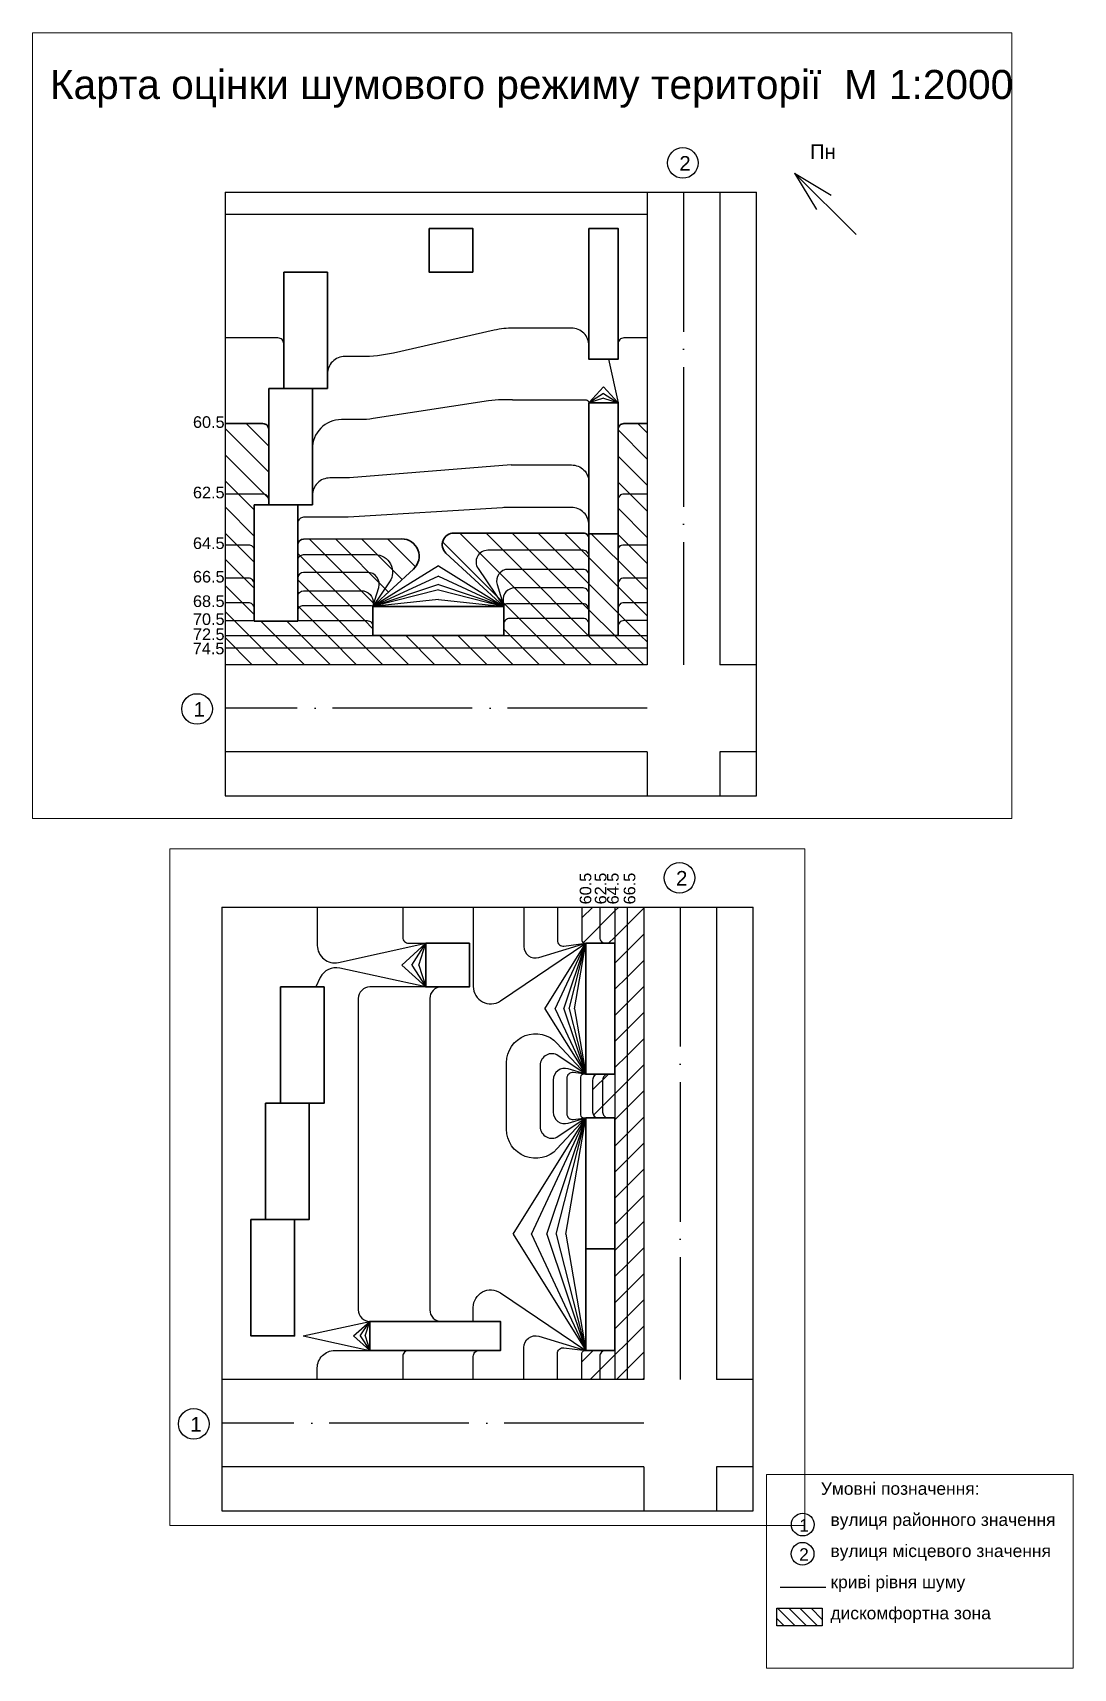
# Paper-space layout 'ШУМ' of a CAD drawing. Header units: millimetres. Extents: x 27 to 206, y 6 to 288.
# The model-space entities are those that its viewports show. They can reach past a viewport. Long polylines and large blocks are cut down to what shows.
import ezdxf

# ---------------------------------------------------------------- set-up
doc = ezdxf.new("R2010")
doc.units = ezdxf.units.MM
doc.linetypes.add('ACAD_ISO04W100', pattern=[30, 24, -3, 0, -3])
for name, color, linetype in [('ВДМ', 7, 'Continuous'), ('шум1', 11, 'Continuous'), ('шум2', 72, 'Continuous'), ('шум3', 50, 'Continuous')]:
    doc.layers.add(name, color=color, linetype=linetype)
doc.styles.get("Standard").update_dxf_attribs({"font": 'arial.ttf'})

msp = doc.modelspace()

# ---------------------------------------------------------------- hatches: boundary and pattern name
at = {"layer": 'шум3'}
h = msp.add_hatch(dxfattribs=at)
h.set_pattern_fill('ANSI31', color=256)
h.paths.add_polyline_path([(65919.205, 79680.224), (65916.121, 79680.224), (65916.121, 79674.491, 0.4520946), (65916.685, 79673.995), (65916.777, 79673.991), (65920.205, 79673.991, -0.4142136), (65919.205, 79674.991)])
h.paths.add_polyline_path([(65921.805, 79680.224), (65919.205, 79680.224), (65919.205, 79674.991, 0.4142136), (65920.205, 79673.991), (65920.931, 79673.991), (65921.805, 79673.991)])
h = msp.add_hatch(dxfattribs=at)
h.set_pattern_fill('ANSI31', color=256)
h.paths.add_polyline_path([(65923.913, 79680.224), (65921.805, 79680.224), (65921.805, 79598.991), (65923.913, 79598.991)])
h = msp.add_hatch(dxfattribs=at)
h.set_pattern_fill('ANSI31', color=256)
h.paths.add_polyline_path([(65926.777, 79680.224), (65923.913, 79680.224), (65923.913, 79598.991), (65926.777, 79598.991)])
h = msp.add_hatch(dxfattribs=at)
h.set_pattern_fill('ANSI31', color=256)
h.paths.add_polyline_path([(65919.694, 79650.491, -0.4142136), (65920.694, 79651.491), (65918.968, 79651.491, 0.4142136), (65917.968, 79650.491), (65917.968, 79644.991, 0.4142136), (65918.968, 79643.991), (65919.277, 79643.991), (65920.694, 79643.991, -0.4142136), (65919.694, 79644.991)])
h.paths.add_polyline_path([(65921.805, 79651.491), (65920.694, 79651.491, 0.4142136), (65919.694, 79650.491), (65919.694, 79644.991, 0.4142136), (65920.694, 79643.991), (65921.208, 79643.991), (65921.805, 79643.991)])
h = msp.add_hatch(dxfattribs=at)
h.set_pattern_fill('ANSI31', color=256)
h.paths.add_polyline_path([(65921.805, 79603.991), (65920.205, 79603.991, 0.4142136), (65919.205, 79602.991), (65919.205, 79598.991), (65921.805, 79598.991)])
h.paths.add_polyline_path([(65919.205, 79602.991, -0.4142136), (65920.205, 79603.991), (65916.777, 79603.991), (65916.621, 79603.991, 0.4142136), (65916.121, 79603.491), (65916.121, 79598.991), (65919.205, 79598.991)])
h = msp.add_hatch(dxfattribs=at)
h.set_pattern_fill('ANSI31', color=256, angle=90)
h.set_pattern_definition([(135, (-0.201, 14.7662), (-2.24506403, -2.24506403), [])])
h.paths.add_polyline_path([(66391.936, 79533.494), (66391.936, 79526.399), (66410.228, 79526.399), (66410.228, 79533.494)])
h = msp.add_hatch(dxfattribs=at)
h.set_pattern_fill('ANSI31', color=256, angle=90)
h.paths.add_polyline_path([(66240.391, 79462.659, 0.4142136), (66239.391, 79463.659), (66232.891, 79463.659), (66232.891, 79451.548), (66239.391, 79451.548, -0.4142136), (66240.391, 79450.548)])
h.paths.add_polyline_path([(66237.891, 79449.712), (66240.391, 79449.712), (66240.391, 79450.548, 0.4142136), (66239.391, 79451.548), (66232.891, 79451.548), (66232.891, 79442.841), (66236.891, 79442.841, -0.4142136), (66237.891, 79441.841)])
h.paths.add_polyline_path([(66237.891, 79441.841, 0.4142136), (66236.891, 79442.841), (66232.891, 79442.841), (66232.891, 79437.075), (66236.891, 79437.075, -0.4142136), (66237.891, 79436.075)])
h.paths.add_polyline_path([(66237.891, 79436.075, 0.4142136), (66236.891, 79437.075), (66232.891, 79437.075), (66232.891, 79432.868), (66236.891, 79432.868, -0.4142136), (66237.891, 79431.868)])
h.paths.add_polyline_path([(66237.891, 79431.868, 0.4142136), (66236.891, 79432.868), (66232.891, 79432.868), (66232.891, 79429.784), (66237.891, 79429.784)])
h.paths.add_polyline_path([(66258.314, 79428.784, 0.4142136), (66257.314, 79429.784), (66245.391, 79429.784), (66245.391, 79429.712), (66237.891, 79429.712), (66237.891, 79429.784), (66232.891, 79429.784), (66232.891, 79427.185), (66258.314, 79427.185)])
h = msp.add_hatch(dxfattribs=at)
h.set_pattern_fill('ANSI31', color=256, angle=90)
h.paths.add_polyline_path([(66305.471, 79463.659), (66301.471, 79463.659, 0.4142136), (66300.471, 79462.659), (66300.471, 79460.985), (66300.471, 79450.548, -0.4142136), (66301.471, 79451.548), (66305.471, 79451.548)])
h.paths.add_polyline_path([(66305.471, 79451.548), (66301.471, 79451.548, 0.4142136), (66300.471, 79450.548), (66300.471, 79444.712), (66300.471, 79441.841, -0.4142136), (66301.471, 79442.841), (66305.471, 79442.841)])
h.paths.add_polyline_path([(66305.471, 79442.841), (66301.471, 79442.841, 0.4142137), (66300.471, 79441.841), (66300.471, 79436.075, -0.4142137), (66301.471, 79437.075), (66305.471, 79437.075)], flags=17)
h.paths.add_polyline_path([(66305.471, 79437.075), (66301.471, 79437.075, 0.4142143), (66300.471, 79436.075), (66300.471, 79431.863, -0.4156732), (66301.471, 79432.868), (66305.471, 79432.868)], flags=17)
h.paths.add_polyline_path([(66301.471, 79437.075), (66305.471, 79437.075), (66305.471, 79429.784), (66301.471, 79429.784, 0.4142136), (66300.471, 79428.784), (66300.471, 79427.212), (66295.471, 79427.212), (66295.471, 79444.712), (66300.471, 79444.712), (66300.471, 79436.075, -0.4142136)])
h.paths.add_polyline_path([(66305.471, 79429.784), (66301.471, 79429.784, 0.4142136), (66300.471, 79428.784), (66300.471, 79427.185), (66305.471, 79427.185)])
h = msp.add_hatch(dxfattribs=at)
h.set_pattern_fill('ANSI31', color=256, angle=90)
h.paths.add_polyline_path([(66305.471, 79425.076), (66232.891, 79425.076), (66232.891, 79422.212), (66305.471, 79422.212)])
h.paths.add_polyline_path([(66305.471, 79427.185), (66232.891, 79427.185), (66232.891, 79425.076), (66305.471, 79425.076)])
h.paths.add_polyline_path([(66294.471, 79430.173), (66281.814, 79430.173, 0.4142136), (66280.814, 79429.173), (66280.814, 79427.185), (66295.471, 79427.185), (66295.471, 79429.173, 0.4142136)])
h.paths.add_polyline_path([(66294.471, 79432.67), (66281.314, 79432.67, 0.4142136), (66280.814, 79432.17), (66280.814, 79429.173, -0.4142136), (66281.814, 79430.173), (66294.471, 79430.173, -0.4142136), (66295.471, 79429.173), (66295.471, 79431.67, 0.4142136)])
h.paths.add_polyline_path([(66295.471, 79434.397, 0.4142136), (66294.471, 79435.397), (66282.679, 79435.397, 0.4520946), (66280.695, 79433.143), (66280.814, 79432.212), (66280.816, 79432.212, -0.3898758), (66281.314, 79432.67), (66294.471, 79432.67, -0.4142136), (66295.471, 79431.67)])
h.paths.add_polyline_path([(66295.471, 79437.6, 0.4142136), (66294.471, 79438.6), (66281.572, 79438.6, 0.5034249), (66279.659, 79436.019), (66280.814, 79432.212), (66280.695, 79433.143, -0.4520946), (66282.679, 79435.397), (66294.471, 79435.397, -0.4142136), (66295.471, 79434.397)])
h.paths.add_polyline_path([(66295.471, 79440.873, 0.4142136), (66294.471, 79441.873), (66278.049, 79441.873, 0.6012305), (66276.392, 79438.753), (66280.814, 79432.212), (66279.659, 79436.019, -0.5034249), (66281.572, 79438.6), (66294.471, 79438.6, -0.4142136), (66295.471, 79437.6)])
h.paths.add_polyline_path([(66295.471, 79443.845, 0.4142136), (66294.471, 79444.845), (66272.227, 79444.845, 0.6830415), (66270.872, 79441.375), (66280.814, 79432.212), (66276.392, 79438.753, -0.6012305), (66278.049, 79441.873), (66294.471, 79441.873, -0.4142136), (66295.471, 79440.873)])
h = msp.add_hatch(dxfattribs=at)
h.set_pattern_fill('ANSI31', color=256, angle=90)
h.paths.add_polyline_path([(66263.248, 79443.845), (66246.389, 79443.807, 0.4135496), (66245.391, 79442.807), (66245.391, 79441.123), (66245.391, 79440.205, -0.3902694), (66246.387, 79441.123), (66258.689, 79441.123, -0.6012305), (66261.174, 79436.442), (66258.314, 79432.212), (66265.288, 79438.639, 0.6838732)])
h.paths.add_polyline_path([(66258.689, 79441.123), (66246.387, 79441.123, 0.3902694), (66245.391, 79440.205), (66245.391, 79437.121, -0.400662), (66246.39, 79438.074), (66257.397, 79438.074, -0.5034249), (66259.31, 79435.493), (66258.314, 79432.212), (66261.174, 79436.442, 0.6012305)], flags=17)
h.paths.add_polyline_path([(66257.397, 79438.074), (66246.39, 79438.074, 0.400662), (66245.391, 79437.121), (66245.394, 79433.932, -0.4145302), (66246.395, 79434.932), (66256.361, 79434.921, -0.4342155), (66258.354, 79432.783), (66258.314, 79432.212), (66259.31, 79435.493, 0.5034249)])
h.paths.add_polyline_path([(66256.361, 79434.921), (66246.395, 79434.932, 0.414843), (66245.394, 79433.93), (66245.394, 79433.932), (66245.391, 79432.411), (66245.391, 79431.411, -0.4142136), (66246.391, 79432.411), (66257.999, 79432.411, -0.2008183), (66258.314, 79432.212), (66258.354, 79432.783, 0.4342155)])
h.paths.add_polyline_path([(66258.314, 79432.212), (66258.314, 79432.212), (66258.314, 79432.212, 0.2008183), (66257.999, 79432.411), (66246.391, 79432.411, 0.4142136), (66245.391, 79431.411), (66245.391, 79429.784), (66257.314, 79429.784, -0.4142136), (66258.314, 79428.784)])
h = msp.add_hatch(dxfattribs=at)
h.set_pattern_fill('ANSI31', color=256, angle=90)
h.paths.add_polyline_path([(66305.471, 79437.075), (66301.471, 79437.075, 0.4142143), (66300.471, 79436.075), (66300.471, 79431.863, -0.4156732), (66301.471, 79432.868), (66305.471, 79432.868)])

# ---------------------------------------------------------------- linework, layer by layer
for points in [[(65854.197, 79680.224), (65854.197, 79576.428)], [(65854.197, 79680.224), (65945.592, 79680.224)], [(65854.197, 79576.428), (65945.592, 79576.428), (65945.592, 79680.224)], [(65926.777, 79680.224), (65926.777, 79598.991)], [(65939.277, 79680.224), (65939.277, 79598.991)], [(65926.777, 79598.991), (65854.197, 79598.991)], [(65945.592, 79598.991), (65939.277, 79598.991)], [(65926.777, 79583.991), (65854.197, 79583.991)], [(65926.777, 79583.991), (65926.777, 79576.428)], [(65939.277, 79583.991), (65939.277, 79576.428)], [(65945.592, 79583.991), (65939.277, 79583.991)], [(66330.834, 79506.71), (66341.409, 79496.135)], [(66330.834, 79506.71), (66334.636, 79500.436)], [(66330.834, 79506.71), (66337.107, 79502.907)], [(66232.891, 79503.446), (66232.891, 79399.65)], [(66232.891, 79503.446), (66324.286, 79503.446)], [(66232.891, 79399.65), (66324.286, 79399.65), (66324.286, 79503.446)], [(66305.471, 79503.446), (66305.471, 79422.212)], [(66317.971, 79503.446), (66317.971, 79422.212)], [(66305.471, 79422.212), (66232.891, 79422.212)], [(66324.286, 79422.212), (66317.971, 79422.212)], [(66305.471, 79407.212), (66232.891, 79407.212)], [(66305.471, 79407.212), (66305.471, 79399.65)], [(66317.971, 79407.212), (66317.971, 79399.65)], [(66324.286, 79407.212), (66317.971, 79407.212)]]:
    msp.add_lwpolyline(points)
at = {"linetype": 'ACAD_ISO04W100'}
for points in [[(65933.027, 79680.224), (65933.027, 79598.991)], [(65926.777, 79591.491), (65854.197, 79591.491)], [(66311.721, 79503.446), (66311.721, 79422.212)], [(66305.471, 79414.712), (66232.891, 79414.712)]]:
    msp.add_lwpolyline(points, dxfattribs=at)
at = {"color": 7, "lineweight": 35}
for points in [[(65889.277, 79673.991), (65896.777, 79673.991), (65896.777, 79666.491), (65889.277, 79666.491), (65889.277, 79673.991)], [(65916.777, 79673.991), (65921.777, 79673.991), (65921.777, 79651.491), (65916.777, 79651.491), (65916.777, 79673.991)], [(65864.277, 79666.491), (65871.777, 79666.491)], [(65871.777, 79666.491), (65871.777, 79646.491), (65864.277, 79646.491), (65864.277, 79666.491)], [(65861.697, 79646.491), (65869.197, 79646.491)], [(65869.197, 79646.491), (65869.197, 79626.491), (65861.697, 79626.491), (65861.697, 79646.491)], [(65916.777, 79643.991), (65921.777, 79643.991), (65921.777, 79621.491), (65916.777, 79621.491), (65916.777, 79643.991)], [(65859.197, 79626.491), (65866.697, 79626.491)], [(65866.697, 79626.491), (65866.697, 79606.491), (65859.197, 79606.491), (65859.197, 79626.491)], [(65916.777, 79621.491), (65921.777, 79621.491), (65921.777, 79603.991), (65916.777, 79603.991), (65916.777, 79621.491)], [(66267.971, 79497.212), (66275.471, 79497.212), (66275.471, 79489.712), (66267.971, 79489.712), (66267.971, 79497.212)], [(66295.471, 79497.212), (66300.471, 79497.212), (66300.471, 79474.712), (66295.471, 79474.712), (66295.471, 79497.212)], [(66242.971, 79489.712), (66250.471, 79489.712)], [(66250.471, 79489.712), (66250.471, 79469.712), (66242.971, 79469.712), (66242.971, 79489.712)], [(66240.391, 79469.712), (66247.891, 79469.712)], [(66247.891, 79469.712), (66247.891, 79449.712), (66240.391, 79449.712), (66240.391, 79469.712)], [(66295.471, 79467.212), (66300.471, 79467.212), (66300.471, 79444.712), (66295.471, 79444.712), (66295.471, 79467.212)], [(66237.891, 79449.712), (66245.391, 79449.712)], [(66245.391, 79449.712), (66245.391, 79429.712), (66237.891, 79429.712), (66237.891, 79449.712)], [(66295.471, 79444.712), (66300.471, 79444.712), (66300.471, 79427.212), (66295.471, 79427.212), (66295.471, 79444.712)]]:
    msp.add_lwpolyline(points, dxfattribs=at)
for points in [[(65879.621, 79603.991), (65879.621, 79608.991), (65902.121, 79608.991), (65902.121, 79603.991)], [(66258.314, 79427.212), (66258.314, 79432.212), (66280.814, 79432.212), (66280.814, 79427.212)]]:
    msp.add_lwpolyline(points, close=True, dxfattribs=at)
for centre, radius in [((65932.925, 79685.239), 2.632), ((65849.359, 79591.373), 2.632), ((66402.376, 79567.093), 4.556), ((66402.317, 79555.383), 4.556), ((66311.618, 79508.46), 2.632), ((66228.053, 79414.595), 2.632)]:
    msp.add_circle(centre, radius)
at = {"layer": 'шум1', "color": 7}
for points in [[(65897.442, 79680.224), (65897.442, 79666.568, 0.6012305), (65902.122, 79664.082), (65916.777, 79673.991)], [(65906.148, 79680.224), (65906.148, 79673.461, 0.5034249), (65908.729, 79671.547), (65916.777, 79673.991)], [(65911.915, 79680.224), (65911.915, 79674.503, 0.4520946), (65913.042, 79673.512), (65916.777, 79673.991)], [(65919.205, 79680.224), (65919.205, 79674.991, 0.4142136), (65920.205, 79673.991), (65920.931, 79673.991)], [(65892.068, 79603.991), (65886.331, 79603.991, 0.4142136), (65885.331, 79602.991), (65885.331, 79598.991)], [(65921.211, 79603.991), (65920.205, 79603.991, 0.4142136), (65919.205, 79602.991), (65919.205, 79598.991)], [(66242.971, 79476.543), (66242.971, 79477.378, 0.4142136), (66241.971, 79478.378), (66232.891, 79478.378)], [(66240.391, 79449.712), (66240.391, 79450.548, 0.4142136), (66239.391, 79451.548), (66232.891, 79451.548)], [(66305.471, 79451.548), (66301.471, 79451.548, 0.4142136), (66300.471, 79450.548), (66300.471, 79444.712)], [(66232.891, 79442.841), (66236.891, 79442.841, -0.4142136), (66237.891, 79441.841), (66237.891, 79438.285)], [(66300.471, 79436.075), (66300.471, 79441.841, -0.4142137), (66301.471, 79442.841), (66305.471, 79442.841)], [(66237.891, 79429.712), (66237.891, 79436.075, 0.4142136), (66236.891, 79437.075), (66232.891, 79437.075)], [(66305.471, 79437.075), (66301.471, 79437.075, 0.4142143), (66300.471, 79436.075), (66300.471, 79431.873)], [(66237.891, 79429.784), (66237.891, 79431.868, 0.4142136), (66236.891, 79432.868), (66232.891, 79432.868)], [(66305.471, 79432.868), (66301.471, 79432.868, 0.4142136), (66300.471, 79431.868), (66300.471, 79427.185)], [(66245.391, 79429.784), (66257.314, 79429.784, -0.4142136), (66258.314, 79428.784), (66258.314, 79427.212)], [(66305.471, 79429.784), (66301.471, 79429.784, 0.4142136), (66300.471, 79428.784), (66300.471, 79427.212)]]:
    msp.add_lwpolyline(points, format="xyb", dxfattribs=at)
for points in [[(65921.805, 79680.224), (65921.805, 79598.991)], [(65923.913, 79680.224), (65923.913, 79598.991)], [(66393.267, 79541.97), (66411.656, 79541.97)], [(66305.471, 79499.592), (66232.891, 79499.592)], [(66232.891, 79429.784), (66237.891, 79429.784)], [(66305.471, 79427.185), (66232.891, 79427.185)], [(66305.471, 79425.076), (66232.891, 79425.076)]]:
    msp.add_lwpolyline(points, dxfattribs=at)
at = {"layer": 'шум1', "color": 2}
msp.add_lwpolyline([(66391.936, 79533.494), (66410.228, 79533.494), (66410.228, 79526.399), (66391.936, 79526.399)], close=True, dxfattribs=at)
at = {"layer": 'шум2', "color": 7}
for points in [[(65921.513, 79651.491), (65920.694, 79651.491, 0.4142136), (65919.694, 79650.491), (65919.694, 79644.991, 0.4142136), (65920.694, 79643.991), (65921.208, 79643.991)], [(66295.471, 79476.525), (66295.471, 79477.066, 0.4142136), (66292.471, 79480.066), (66282.485, 79480.066, 0.0555028), (66279.185, 79479.699), (66261.839, 79475.787, -0.0555028), (66256.34, 79475.175), (66253.471, 79475.175, 0.4142136), (66250.471, 79472.175), (66250.471, 79469.712)], [(66305.471, 79478.378), (66301.471, 79478.378, 0.4142136), (66300.471, 79477.378), (66300.471, 79474.712)], [(66282.318, 79467.729), (66280.454, 79467.729, 0.0380627), (66278.18, 79467.556), (66258.341, 79464.513, -0.0380627), (66256.067, 79464.34), (66252.879, 79464.34, 0.4177734), (66247.879, 79459.279), (66247.891, 79458.306)], [(66282.101, 79456.548), (66254.286, 79454.357, -0.0196515), (66253.109, 79454.311), (66250.891, 79454.311, 0.4142136), (66247.891, 79451.311), (66247.891, 79450.519)], [(66282.101, 79456.548), (66292.471, 79456.548, -0.4142136), (66295.471, 79453.548), (66295.471, 79451.558)], [(66295.471, 79445.749), (66295.471, 79446.22, 0.4142136), (66292.471, 79449.22), (66281.52, 79449.22, 0.0152693), (66280.604, 79449.192), (66254.068, 79447.57, -0.0152693), (66253.152, 79447.542), (66246.391, 79447.542, 0.4142136), (66245.391, 79446.542), (66245.391, 79442.807)], [(66295.471, 79438.6), (66295.471, 79440.873, 0.4142136), (66294.471, 79441.873), (66278.049, 79441.873, 0.6012305), (66276.392, 79438.753), (66280.814, 79432.212)], [(66295.471, 79435.397), (66295.471, 79437.6, 0.4142136), (66294.471, 79438.6), (66281.572, 79438.6, 0.5034249), (66279.659, 79436.019), (66280.814, 79432.212)], [(66295.471, 79432.67), (66295.471, 79434.397, 0.4142136), (66294.471, 79435.397), (66282.679, 79435.397, 0.4520946), (66280.695, 79433.143), (66280.814, 79432.212)], [(66295.471, 79430.173), (66295.471, 79431.67, 0.4142136), (66294.471, 79432.67), (66281.314, 79432.67, 0.4142136), (66280.814, 79432.17), (66280.814, 79432.212)], [(66295.471, 79427.212), (66295.471, 79429.173, 0.4142136), (66294.471, 79430.173), (66281.814, 79430.173, 0.4142136), (66280.814, 79429.173), (66280.814, 79427.212)]]:
    msp.add_lwpolyline(points, format="xyb", dxfattribs=at)
at = {"layer": 'шум3', "color": 7}
for points in [[(65870.611, 79680.224), (65870.611, 79673.63, 0.4788821), (65874.253, 79670.7), (65889.277, 79673.991)], [(65885.331, 79680.224), (65885.331, 79674.991, 0.4142136), (65886.331, 79673.991), (65889.277, 79673.991)], [(65889.277, 79666.491), (65874.467, 79669.735, 0.3466091), (65871.126, 79668.114), (65870.338, 79666.491)], [(65889.277, 79666.491), (65879.661, 79666.491, 0.4142136), (65877.661, 79664.491), (65877.661, 79610.991, 0.4142136), (65879.661, 79608.991), (65879.621, 79608.991)], [(65894.972, 79666.491), (65891.959, 79666.491, 0.4142136), (65889.959, 79664.491), (65889.959, 79610.991, 0.4142136), (65891.959, 79608.991), (65893.952, 79608.991)], [(65916.777, 79643.991), (65911.841, 79638.635, -0.6830415), (65903.165, 79642.023), (65903.165, 79653.458, -0.6830415), (65911.841, 79656.847), (65916.777, 79651.491)], [(65916.777, 79651.491), (65912.072, 79654.672, 0.6012305), (65908.952, 79653.015), (65908.952, 79642.466, 0.6012305), (65912.072, 79640.81), (65916.777, 79643.991)], [(65916.777, 79651.491), (65913.772, 79652.403, 0.5034249), (65911.191, 79650.489), (65911.191, 79644.992, 0.5034249), (65913.772, 79643.078), (65916.777, 79643.991)], [(65916.777, 79651.491), (65914.66, 79651.762, 0.4520946), (65913.533, 79650.77), (65913.533, 79644.711, 0.4520946), (65914.66, 79643.719), (65916.777, 79643.991)], [(65916.777, 79651.491), (65916.398, 79651.491, 0.4142136), (65915.898, 79650.991), (65915.898, 79644.491, 0.4142136), (65916.398, 79643.991), (65916.777, 79643.991)], [(65897.442, 79608.991), (65897.442, 79611.414, -0.6012305), (65902.122, 79613.899), (65916.777, 79603.991)], [(65906.148, 79598.991), (65906.148, 79604.52, -0.5034249), (65908.729, 79606.434), (65916.777, 79603.991)], [(65870.611, 79598.991), (65870.611, 79600.991, -0.4142136), (65873.611, 79603.991), (65879.621, 79603.991)], [(65897.442, 79598.991), (65897.442, 79602.991, -0.4142136), (65898.442, 79603.991), (65900.489, 79603.991)], [(65911.915, 79598.991), (65911.915, 79603.478, -0.4520946), (65913.042, 79604.47), (65916.777, 79603.991)], [(66282.318, 79467.729), (66294.963, 79467.729, -0.4788821), (66295.451, 79467.122), (66295.471, 79467.212)], [(66245.387, 79438.074), (66245.387, 79440.123, -0.4142136), (66246.387, 79441.123), (66258.689, 79441.123, -0.6012305), (66261.174, 79436.442), (66258.314, 79432.212)], [(66258.314, 79432.212), (66259.31, 79435.493, 0.5034249), (66257.397, 79438.074), (66246.39, 79438.074, 0.413897), (66245.39, 79437.075), (66245.387, 79434.933)], [(66245.391, 79432.411), (66245.394, 79433.934, -0.4138747), (66246.395, 79434.932), (66256.361, 79434.921, -0.4342155), (66258.354, 79432.783), (66258.314, 79432.212)], [(66245.391, 79429.712), (66245.391, 79431.411, -0.4142136), (66246.391, 79432.411), (66257.999, 79432.411, -0.2008183), (66258.314, 79432.212), (66258.314, 79432.212)]]:
    msp.add_lwpolyline(points, format="xyb", dxfattribs=at)
at = {"layer": 'шум3', "lineweight": 30}
for points in [[(65916.121, 79680.224), (65916.121, 79674.491, 0.4142136), (65916.621, 79673.991), (65916.777, 79673.991)], [(65919.441, 79651.491), (65918.968, 79651.491, 0.4142136), (65917.968, 79650.491), (65917.968, 79644.991, 0.4142136), (65918.968, 79643.991), (65919.277, 79643.991)], [(65916.121, 79598.991), (65916.121, 79603.491, -0.4142136), (65916.621, 79603.991), (65916.777, 79603.991)]]:
    msp.add_lwpolyline(points, format="xyb", dxfattribs=at)
at = {"layer": 'шум3', "color": 7}
for points in [[(65885.136, 79670.241), (65889.277, 79673.991)], [(65886.848, 79670.241), (65889.277, 79673.991)], [(65888.084, 79670.241), (65889.277, 79673.991)], [(65909.775, 79662.741), (65916.777, 79673.991)], [(65911.549, 79662.741), (65916.777, 79673.991)], [(65913.022, 79662.741), (65916.777, 79673.991)], [(65913.914, 79662.741), (65916.777, 79673.991)], [(65914.844, 79662.741), (65916.777, 79673.991)], [(65885.136, 79670.241), (65889.277, 79666.491)], [(65886.848, 79670.241), (65889.277, 79666.491)], [(65888.084, 79670.241), (65889.277, 79666.491)], [(65909.775, 79662.741), (65916.777, 79651.491)], [(65911.549, 79662.741), (65916.777, 79651.491)], [(65913.022, 79662.741), (65916.777, 79651.491)], [(65913.914, 79662.741), (65916.777, 79651.491)], [(65914.844, 79662.741), (65916.777, 79651.491)], [(65904.329, 79623.991), (65916.777, 79643.991)], [(65907.483, 79623.991), (65916.777, 79643.991)], [(65910.102, 79623.991), (65916.777, 79643.991)], [(65911.687, 79623.991), (65916.777, 79643.991)], [(65913.341, 79623.991), (65916.777, 79643.991)], [(65904.329, 79623.991), (65916.777, 79603.991)], [(65907.483, 79623.991), (65916.777, 79603.991)], [(65910.102, 79623.991), (65916.777, 79603.991)], [(65911.687, 79623.991), (65916.777, 79603.991)], [(65913.341, 79623.991), (65916.777, 79603.991)], [(65868.208, 79606.491), (65879.621, 79608.991)], [(65876.86, 79606.491), (65879.621, 79608.991)], [(65878.001, 79606.491), (65879.621, 79608.991)], [(65878.825, 79606.491), (65879.621, 79608.991)], [(65868.208, 79606.491), (65879.621, 79603.991)], [(65876.86, 79606.491), (65879.621, 79603.991)], [(65878.001, 79606.491), (65879.621, 79603.991)], [(65878.825, 79606.491), (65879.621, 79603.991)], [(66298.828, 79474.712), (66300.471, 79467.212)], [(66297.971, 79469.973), (66295.471, 79467.212)], [(66297.971, 79468.802), (66295.471, 79467.212)], [(66297.971, 79468.008), (66295.471, 79467.212)], [(66297.971, 79469.973), (66300.471, 79467.212)], [(66297.971, 79468.802), (66300.471, 79467.212)], [(66297.971, 79468.008), (66300.471, 79467.212)], [(66269.564, 79439.215), (66258.314, 79432.212)], [(66269.564, 79439.215), (66258.314, 79432.212)], [(66269.564, 79437.44), (66258.314, 79432.212)], [(66269.564, 79437.44), (66258.314, 79432.212)], [(66269.564, 79439.215), (66280.814, 79432.212)], [(66269.564, 79437.44), (66280.814, 79432.212)], [(66269.564, 79435.967), (66258.314, 79432.212)], [(66269.564, 79435.967), (66258.314, 79432.212)], [(66269.564, 79435.075), (66258.314, 79432.212)], [(66269.564, 79435.075), (66258.314, 79432.212)], [(66269.564, 79435.967), (66280.814, 79432.212)], [(66269.564, 79435.075), (66280.814, 79432.212)], [(66269.564, 79433.415), (66258.314, 79432.212)], [(66269.564, 79433.415), (66258.314, 79432.212)], [(66269.564, 79433.415), (66280.814, 79432.212)]]:
    msp.add_lwpolyline(points, dxfattribs=at)
at = {"layer": 'шум3', "lineweight": 35}
for points in [[(66240.391, 79461.823), (66240.391, 79462.659, 0.4142136), (66239.391, 79463.659), (66232.891, 79463.659)], [(66305.471, 79463.659), (66301.471, 79463.659, 0.4142136), (66300.471, 79462.659), (66300.471, 79460.985)], [(66245.391, 79441.123), (66245.391, 79442.807, -0.4135496), (66246.389, 79443.807), (66263.248, 79443.845, -0.6838732), (66265.288, 79438.639), (66258.314, 79432.212)], [(66295.471, 79441.994), (66295.471, 79443.845, 0.4142136), (66294.471, 79444.845), (66272.227, 79444.845, 0.6830415), (66270.872, 79441.375), (66280.814, 79432.212)]]:
    msp.add_lwpolyline(points, format="xyb", dxfattribs=at)

# ---------------------------------------------------------------- texts
at = {"char_height": 2, "attachment_point": 1, "rotation": 90}
for s, insert in [('60.5', (65915.743, 79680.682)), ('62.5', (65918.342, 79680.682)), ('64.5', (65920.451, 79680.682)), ('66.5', (65923.315, 79680.682))]:
    msp.add_mtext_dynamic_manual_height_columns(s, width=4.20122, gutter_width=12.5, heights=[0], dxfattribs=dict(at, insert=insert))
at = {"attachment_point": 1}
for s, width, insert, char_height in [('2', 4.20122, (65932.329, 79686.418), 2.5), ('1', 4.20122, (65848.763, 79592.552), 2.5), ('Пн', 7.16226, (66333.497, 79511.647), 2.5), ('2', 4.20122, (66311.022, 79509.64), 2.5), ('60.5', 4.20122, (66227.354, 79464.915), 2), ('62.5', 4.20122, (66227.354, 79452.804), 2), ('64.5', 4.20122, (66227.354, 79444.098), 2), ('66.5', 4.20122, (66227.354, 79438.331), 2), ('68.5', 4.20122, (66227.354, 79434.125), 2), ('70.5', 4.20122, (66227.354, 79431.041), 2), ('72.5', 4.20122, (66227.354, 79428.441), 2), ('74.5', 4.20122, (66227.32, 79425.996), 2), ('1', 4.20122, (66227.457, 79415.774), 2.5)]:
    msp.add_mtext_dynamic_manual_height_columns(s, width=width, gutter_width=12.5, heights=[0], dxfattribs=dict(at, insert=insert, char_height=char_height))
at = {"layer": 'ВДМ', "char_height": 5, "attachment_point": 1}
for s, width, heights, insert in [('\\pxsm1.5;Умовні позначення:\\P  вулиця районного значення\\P  вулиця місцевого значення\\P  криві рівня шуму\\P  дискомфортна зона', 213.16362, [132.974], (66409.653, 79584.059)), ('1', 4.32334, [0], (66400.997, 79569.307)), ('2', 4.32334, [0], (66400.938, 79557.597)), ('Карта оцінки шумового режиму території  М 1:2000', 180.76829, [0], (66202.742, 79524.448))]:
    msp.add_mtext_dynamic_manual_height_columns(s, width=width, gutter_width=12.5, heights=heights, dxfattribs=dict(at, insert=insert))

psp = doc.layouts.new('ШУМ')

# ---------------------------------------------------------------- viewports
at = {"layer": 'Defpoints'}
psp.add_viewport(center=(111.26, 219.97), size=(168.43, 135.0896), view_center_point=(66283.992, 79463.299), view_height=135.08959, dxfattribs=at)
for center, size, view_center_point, view_height, status in [((105.25, 89.07), (109.21, 116.343), (65899.853, 79632.073), 116.3427, 3), ((179.66, 23.02), (52.79, 33.3181), (66449.446, 79548.301), 77.81568, 4)]:
    psp.add_viewport(center=center, size=size, view_center_point=view_center_point, view_height=view_height, status=status, dxfattribs=at)

doc.saveas('drawing.dxf')
